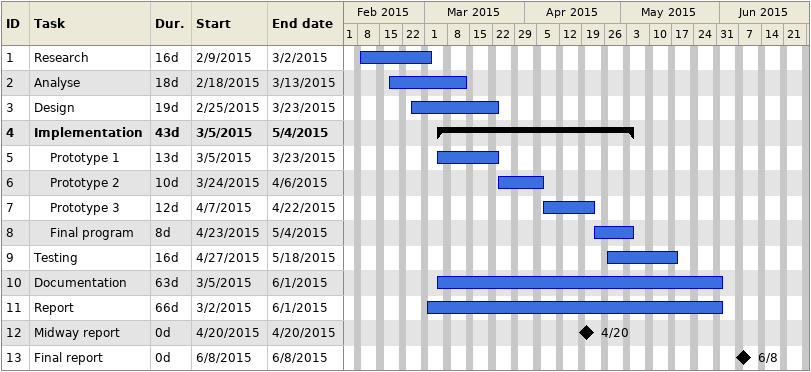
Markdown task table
| ID | Level | Task | Duration | Start | Finish |
|---|---|---|---|---|---|
| 1 | 1 | Research | 16d | 2015-02-09 | 2015-03-02 |
| 2 | 1 | Analyse | 18d | 2015-02-18 | 2015-03-13 |
| 3 | 1 | Design | 19d | 2015-02-25 | 2015-03-23 |
| 4 | 1 | **Implementation** | 43d | 2015-03-05 | 2015-05-04 |
| 5 | 2 | Prototype 1 | 13d | 2015-03-05 | 2015-03-23 |
| 6 | 2 | Prototype 2 | 10d | 2015-03-24 | 2015-04-06 |
| 7 | 2 | Prototype 3 | 12d | 2015-04-07 | 2015-04-22 |
| 8 | 2 | Final program | 8d | 2015-04-23 | 2015-05-04 |
| 9 | 1 | Testing | 16d | 2015-04-27 | 2015-05-18 |
| 10 | 1 | Documentation | 63d | 2015-03-05 | 2015-06-01 |
| 11 | 1 | Report | 66d | 2015-03-02 | 2015-06-01 |
| 12 | 1 | Midway report | 0d | 2015-04-20 | 2015-04-20 |
| 13 | 1 | Final report | 0d | 2015-06-08 | 2015-06-08 |
